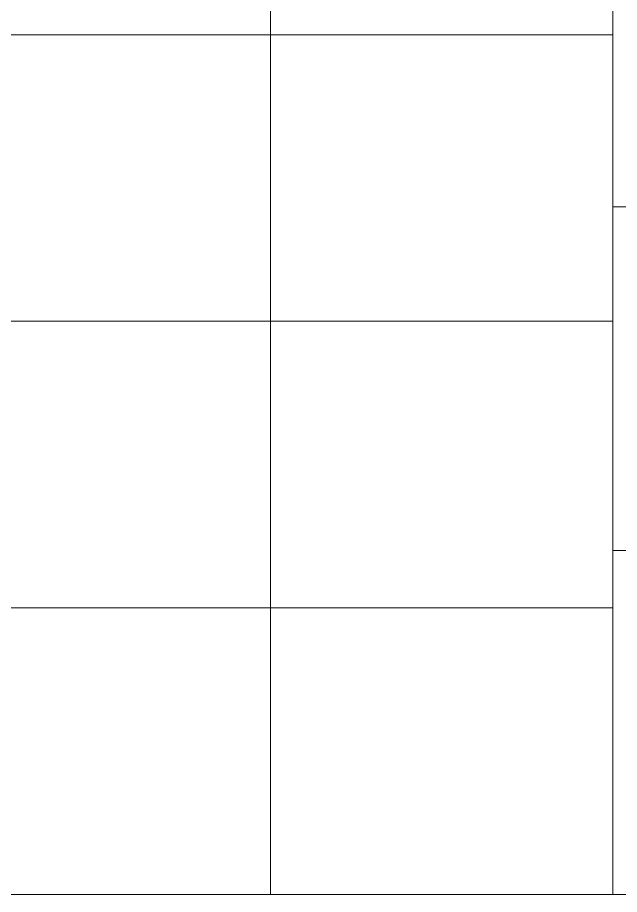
# Model space of a CAD drawing. Header units: millimetres. Extents: x 0 to 437400, y -4782 to 73710.
# Drawn here: x 65858 to 72979, y 0 to 10373 of the extents above; entities that cross this region are included whole.
import ezdxf

# ---------------------------------------------------------------- set-up
doc = ezdxf.new("R2010")
doc.units = ezdxf.units.MM
doc.header["$LTSCALE"] = 10
doc.header["$MEASUREMENT"] = 0
doc.layers.add('S-DETL-GRID', color=62, linetype='Continuous', lineweight=9, plot=False)

msp = doc.modelspace()

# ---------------------------------------------------------------- linework, layer by layer
at = {"layer": 'S-DETL-GRID'}
for p, q in [((68850, 16950), (68850, 0)), ((72900, 10170), (48600, 10170)), ((102060, 8136), (72900, 8136)), ((72900, 6780), (48600, 6780)), ((102060, 4068), (72900, 4068)), ((72900, 3390), (48600, 3390))]:
    msp.add_line(p, q, dxfattribs=at)
at = {"layer": 'S-DETL-GRID', "color": 252}
msp.add_lwpolyline([(72900, 20340), (102060, 20340), (102060, 0), (72900, 0)], close=True, dxfattribs=at)
at = {"layer": 'S-DETL-GRID'}
msp.add_lwpolyline([(48600, 16950), (72900, 16950), (72900, 0), (48600, 0)], close=True, dxfattribs=at)

doc.saveas('drawing.dxf')
